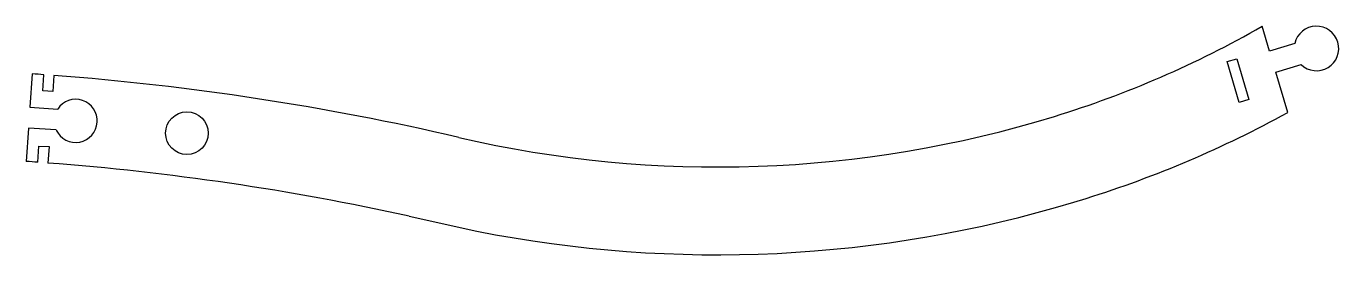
# Model space of a CAD drawing. Header units: millimetres. Extents: x -121 to 120, y -18 to 24.
import ezdxf

# ---------------------------------------------------------------- set-up
doc = ezdxf.new("R2010")
doc.units = ezdxf.units.MM
doc.layers.get('0').update_dxf_attribs({"linetype": 'CONTINUOUS'})

msp = doc.modelspace()

# ---------------------------------------------------------------- linework, layer by layer
for p, q in [((107.65, 19.75), (106.3, 24.29)), ((112.33, 21.14), (107.65, 19.75)), ((99.88, 17.82), (101.66, 18.34)), ((102.12, 10.29), (99.88, 17.82)), ((101.66, 18.34), (103.89, 10.82)), ((108.81, 15.85), (113.49, 17.24)), ((-120.05, 15.54), (-120.47, 9.4)), ((-118.11, 12.4), (-117.91, 15.39)), ((-116.06, 15.25), (-116.26, 12.28)), ((111.03, 8.42), (108.81, 15.85)), ((-116.26, 12.28), (-118.11, 12.4)), ((103.89, 10.82), (102.12, 10.29)), ((-120.47, 9.4), (-115.36, 9.06)), ((-120.73, 5.56), (-121.15, -0.57)), ((-115.62, 5.22), (-120.73, 5.56)), ((-119, -0.72), (-118.8, 2.27)), ((-118.8, 2.27), (-116.95, 2.15)), ((-116.95, 2.15), (-117.16, -0.86)), ((71.64, -8.08), (73.94, -7.37)), ((-50.64, -10.65), (-38.19, -13.38))]:
    msp.add_line(p, q)
msp.add_circle((-91.57, 4.64), 3.92)
for centre, radius, start, end in [((12.99, 187.19), 187.73, 287.0681, 299.8046), ((116.32, 20.21), 4.1, -133.7031, 166.8501), ((-153.64, -479.6), 496.28, 85.8712, 86.1194), ((-153.64, -479.6), 496.28, 76.9459, 85.6576), ((-112.04, 6.9), 3.96, -154.7727, 146.9943), ((6.08, 209.7), 211.29, 256.9749, 287.0681), ((12.99, 187.19), 203.88, 287.394, 298.7398), ((-153.64, -479.6), 480.13, 85.8632, 86.1197), ((-153.64, -479.6), 480.13, 77.6133, 85.6424), ((6.08, 209.7), 227.44, 258.7756, 286.753)]:
    msp.add_arc(centre, radius, start, end)

doc.saveas('drawing.dxf')
